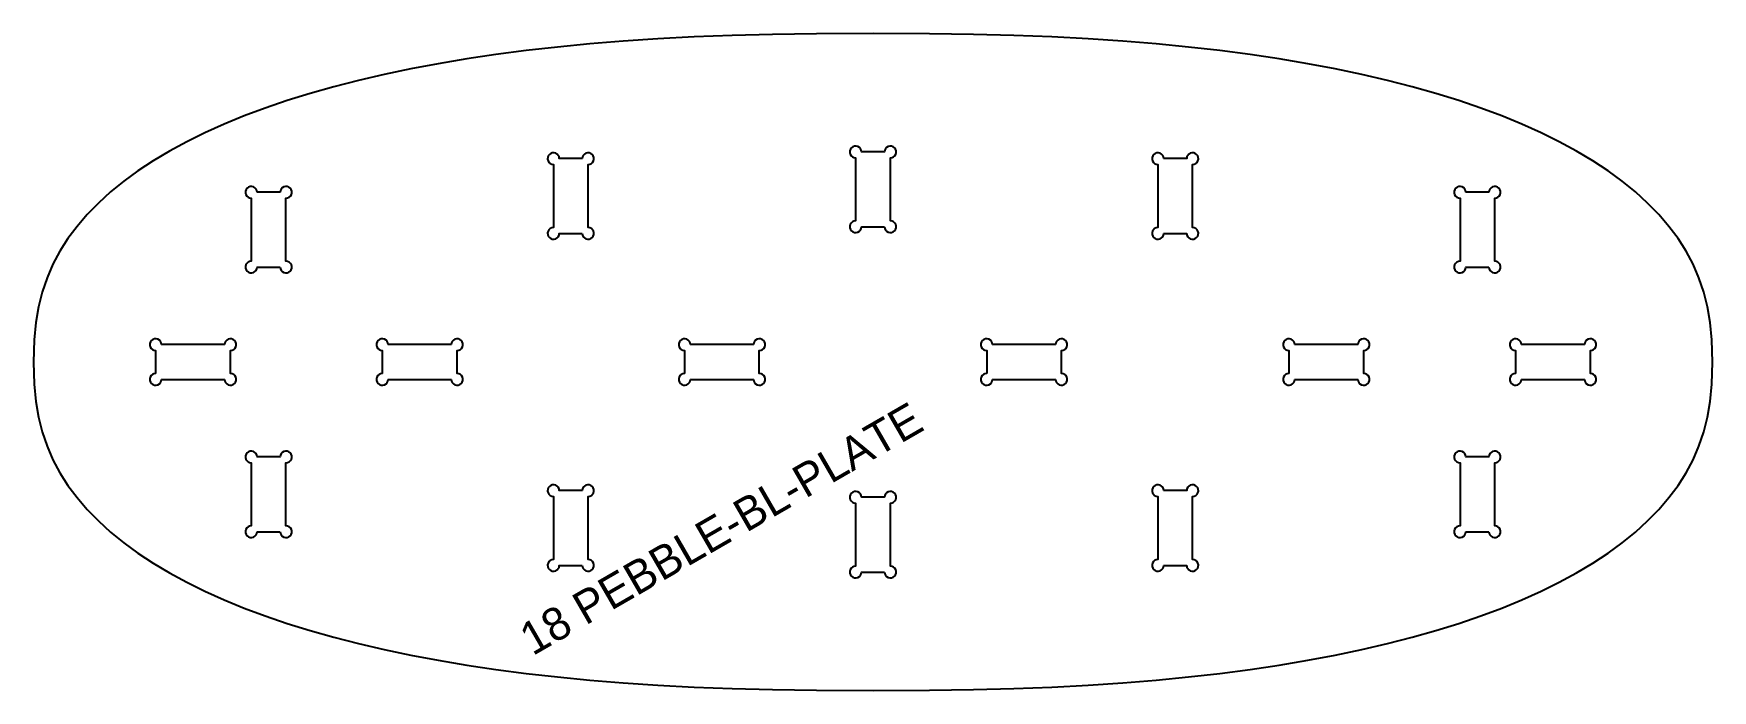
# Model space of a CAD drawing. Header units: millimetres. Extents: x 0 to 920, y 0 to 360.
import ezdxf
from ezdxf.enums import TextEntityAlignment as Align

# ---------------------------------------------------------------- set-up
doc = ezdxf.new("R2010")
doc.units = ezdxf.units.MM
doc.layers.add('CUT', color=1, linetype='Continuous')
doc.layers.add('ENGRAVE-LABEL', color=3, linetype='Continuous')

msp = doc.modelspace()

# ---------------------------------------------------------------- linework, layer by layer
at = {"layer": 'CUT'}
msp.add_lwpolyline([(920, 180), (919.7, 192.12), (918.82, 201.58), (917.34, 210.23), (915.28, 218.36), (912.62, 226.11), (909.38, 233.55), (905.56, 240.72), (901.16, 247.65), (896.18, 254.35), (890.63, 260.84), (884.51, 267.13), (877.82, 273.21), (870.58, 279.1), (862.78, 284.8), (854.42, 290.29), (845.53, 295.6), (836.09, 300.71), (826.12, 305.62), (815.63, 310.33), (804.61, 314.85), (793.08, 319.16), (781.03, 323.27), (768.48, 327.17), (755.42, 330.86), (741.86, 334.34), (727.81, 337.61), (713.26, 340.66), (698.21, 343.5), (682.66, 346.11), (666.6, 348.51), (650.01, 350.68), (632.88, 352.63), (615.17, 354.35), (596.85, 355.85), (577.84, 357.11), (558.03, 358.15), (537.25, 358.96), (515.16, 359.54), (490.98, 359.88), (460, 360), (429.02, 359.88), (404.84, 359.54), (382.75, 358.96), (361.97, 358.15), (342.16, 357.11), (323.15, 355.85), (304.83, 354.35), (287.12, 352.63), (269.99, 350.68), (253.4, 348.51), (237.34, 346.11), (221.79, 343.5), (206.74, 340.66), (192.19, 337.61), (178.14, 334.34), (164.58, 330.86), (151.52, 327.17), (138.97, 323.27), (126.92, 319.16), (115.39, 314.85), (104.37, 310.33), (93.88, 305.62), (83.91, 300.71), (74.47, 295.6), (65.58, 290.29), (57.22, 284.8), (49.42, 279.1), (42.18, 273.21), (35.49, 267.13), (29.37, 260.84), (23.82, 254.35), (18.84, 247.65), (14.44, 240.72), (10.62, 233.55), (7.38, 226.11), (4.72, 218.36), (2.66, 210.23), (1.18, 201.58), (0.3, 192.12), (0, 180), (0.3, 167.88), (1.18, 158.42), (2.66, 149.77), (4.72, 141.64), (7.38, 133.89), (10.62, 126.45), (14.44, 119.28), (18.84, 112.35), (23.82, 105.65), (29.37, 99.16), (35.49, 92.87), (42.18, 86.79), (49.42, 80.9), (57.22, 75.2), (65.58, 69.71), (74.47, 64.4), (83.91, 59.29), (93.88, 54.38), (104.37, 49.67), (115.39, 45.15), (126.92, 40.84), (138.97, 36.73), (151.52, 32.83), (164.58, 29.14), (178.14, 25.66), (192.19, 22.39), (206.74, 19.34), (221.79, 16.5), (237.34, 13.89), (253.4, 11.49), (269.99, 9.32), (287.12, 7.37), (304.83, 5.65), (323.15, 4.15), (342.16, 2.89), (361.97, 1.85), (382.75, 1.04), (404.84, 0.46), (429.02, 0.12), (460, 0), (490.98, 0.12), (515.16, 0.46), (537.25, 1.04), (558.03, 1.85), (577.84, 2.89), (596.85, 4.15), (615.17, 5.65), (632.88, 7.37), (650.01, 9.32), (666.6, 11.49), (682.66, 13.89), (698.21, 16.5), (713.26, 19.34), (727.81, 22.39), (741.86, 25.66), (755.42, 29.14), (768.48, 32.83), (781.03, 36.73), (793.08, 40.84), (804.61, 45.15), (815.63, 49.67), (826.12, 54.38), (836.09, 59.29), (845.53, 64.4), (854.42, 69.71), (862.78, 75.2), (870.58, 80.9), (877.82, 86.79), (884.51, 92.87), (890.63, 99.16), (896.18, 105.65), (901.16, 112.35), (905.56, 119.28), (909.38, 126.45), (912.62, 133.89), (915.28, 141.64), (917.34, 149.77), (918.82, 158.42), (919.7, 167.88)], close=True, dxfattribs=at)
for points in [[(300.7, 250.45, 2.414214), (303.9, 253.65), (303.9, 288.25, 2.414214), (300.7, 291.45), (288.1, 291.45, 2.414214), (284.9, 288.25), (284.9, 253.65, 2.414214), (288.1, 250.45)], [(466.3, 254.1, 2.414214), (469.5, 257.3), (469.5, 291.9, 2.414214), (466.3, 295.1), (453.7, 295.1, 2.414214), (450.5, 291.9), (450.5, 257.3, 2.414214), (453.7, 254.1)], [(631.9, 250.45, 2.414214), (635.1, 253.65), (635.1, 288.25, 2.414214), (631.9, 291.45), (619.3, 291.45, 2.414214), (616.1, 288.25), (616.1, 253.65, 2.414214), (619.3, 250.45)], [(135.1, 232, 2.414214), (138.3, 235.2), (138.3, 269.8, 2.414214), (135.1, 273), (122.5, 273, 2.414214), (119.3, 269.8), (119.3, 235.2, 2.414214), (122.5, 232)], [(797.5, 232, 2.414214), (800.7, 235.2), (800.7, 269.8, 2.414214), (797.5, 273), (784.9, 273, 2.414214), (781.7, 269.8), (781.7, 235.2, 2.414214), (784.9, 232)], [(66.9, 173.7, 2.414214), (70.1, 170.5), (104.7, 170.5, 2.414214), (107.9, 173.7), (107.9, 186.3, 2.414214), (104.7, 189.5), (70.1, 189.5, 2.414214), (66.9, 186.3)], [(191.1, 173.7, 2.414214), (194.3, 170.5), (228.9, 170.5, 2.414214), (232.1, 173.7), (232.1, 186.3, 2.414214), (228.9, 189.5), (194.3, 189.5, 2.414214), (191.1, 186.3)], [(356.7, 173.7, 2.414214), (359.9, 170.5), (394.5, 170.5, 2.414214), (397.7, 173.7), (397.7, 186.3, 2.414214), (394.5, 189.5), (359.9, 189.5, 2.414214), (356.7, 186.3)], [(522.3, 173.7, 2.414214), (525.5, 170.5), (560.1, 170.5, 2.414214), (563.3, 173.7), (563.3, 186.3, 2.414214), (560.1, 189.5), (525.5, 189.5, 2.414214), (522.3, 186.3)], [(687.9, 173.7, 2.414214), (691.1, 170.5), (725.7, 170.5, 2.414214), (728.9, 173.7), (728.9, 186.3, 2.414214), (725.7, 189.5), (691.1, 189.5, 2.414214), (687.9, 186.3)], [(812.1, 173.7, 2.414214), (815.3, 170.5), (849.9, 170.5, 2.414214), (853.1, 173.7), (853.1, 186.3, 2.414214), (849.9, 189.5), (815.3, 189.5, 2.414214), (812.1, 186.3)], [(135.1, 87, 2.414214), (138.3, 90.2), (138.3, 124.8, 2.414214), (135.1, 128), (122.5, 128, 2.414214), (119.3, 124.8), (119.3, 90.2, 2.414214), (122.5, 87)], [(797.5, 87, 2.414214), (800.7, 90.2), (800.7, 124.8, 2.414214), (797.5, 128), (784.9, 128, 2.414214), (781.7, 124.8), (781.7, 90.2, 2.414214), (784.9, 87)], [(300.7, 68.55, 2.414214), (303.9, 71.75), (303.9, 106.35, 2.414214), (300.7, 109.55), (288.1, 109.55, 2.414214), (284.9, 106.35), (284.9, 71.75, 2.414214), (288.1, 68.55)], [(631.9, 68.55, 2.414214), (635.1, 71.75), (635.1, 106.35, 2.414214), (631.9, 109.55), (619.3, 109.55, 2.414214), (616.1, 106.35), (616.1, 71.75, 2.414214), (619.3, 68.55)], [(466.3, 64.9, 2.414214), (469.5, 68.1), (469.5, 102.7, 2.414214), (466.3, 105.9), (453.7, 105.9, 2.414214), (450.5, 102.7), (450.5, 68.1, 2.414214), (453.7, 64.9)]]:
    msp.add_lwpolyline(points, format="xyb", close=True, dxfattribs=at)

# ---------------------------------------------------------------- texts
at = {"layer": 'ENGRAVE-LABEL'}
msp.add_text('18 PEBBLE-BL-PLATE', height=18, rotation=30, dxfattribs=at).set_placement((376.73, 88.71), align=Align.MIDDLE_CENTER)

doc.saveas('drawing.dxf')
